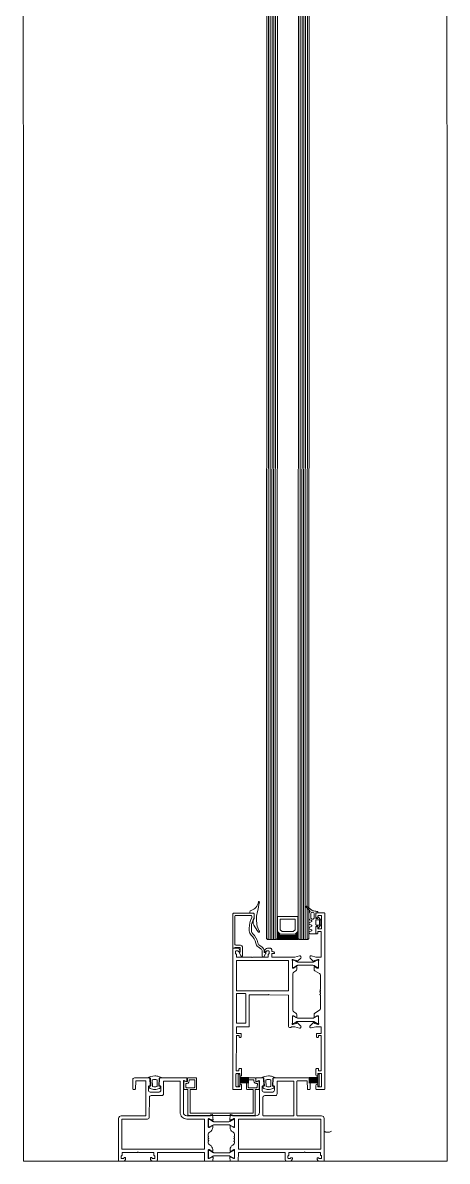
# Model space of a CAD drawing. Header units: centimetres. Extents: x 118932 to 154602, y -32682 to -23521.
# Drawn here: x 129077.4 to 129101.5, y -28796.2 to -28731.7 of the extents above; entities that cross this region are included whole.
import ezdxf

# ---------------------------------------------------------------- set-up
doc = ezdxf.new("R2010")
doc.units = ezdxf.units.CM
doc.header["$LTSCALE"] = 50
doc.header["$MEASUREMENT"] = 0
doc.layers.add('GEN_02_TF_Pencere', color=7, linetype='Continuous', lineweight=9, true_color=0x6093ac)
doc.layers.add('GEN_05_ML_Mermer', color=7, linetype='Continuous', lineweight=9, true_color=0x9d8692)

# ---------------------------------------------------------------- blocks, each defined once
blk = doc.blocks.new('P18__')
at = {"layer": 'GEN_02_TF_Pencere', "linetype": 'Continuous'}
for p, q in [((-114.276, -0.135), (-114.276, -0.645)), ((-114.256, -0.135), (-114.256, -0.645)), ((-114.236, -0.135), (-114.236, -0.645)), ((-114.216, -0.135), (-114.216, -0.645)), ((-114.196, -0.135), (-114.196, -0.645)), ((-114.176, -0.135), (-114.176, -0.645)), ((-114.156, -0.135), (-114.156, -0.645)), ((-114.136, -0.135), (-114.136, -0.645)), ((-114.116, -0.135), (-114.116, -0.645)), ((-114.096, -0.135), (-114.096, -0.645)), ((-114.076, -0.135), (-114.076, -0.645)), ((-114.056, -0.135), (-114.056, -0.645)), ((-114.036, -0.135), (-114.036, -0.645)), ((-114.016, -0.135), (-114.016, -0.645)), ((-113.996, -0.135), (-113.996, -0.645)), ((-113.976, -0.135), (-113.976, -0.645)), ((-114.277, -4.541), (-114.277, -4.031)), ((-114.257, -4.541), (-114.257, -4.031)), ((-114.237, -4.541), (-114.237, -4.031)), ((-114.217, -4.541), (-114.217, -4.031)), ((-114.197, -4.541), (-114.197, -4.031)), ((-114.177, -4.541), (-114.177, -4.031)), ((-114.157, -4.541), (-114.157, -4.031)), ((-114.137, -4.541), (-114.137, -4.031)), ((-114.117, -4.542), (-114.117, -4.032)), ((-114.097, -4.542), (-114.097, -4.032)), ((-114.077, -4.542), (-114.077, -4.032)), ((-114.057, -4.542), (-114.057, -4.032)), ((-114.037, -4.542), (-114.037, -4.032)), ((-114.017, -4.542), (-114.017, -4.032)), ((-113.997, -4.542), (-113.997, -4.032)), ((-113.977, -4.542), (-113.977, -4.032))]:
    blk.add_line(p, q, dxfattribs=at)
at = {"layer": 'GEN_02_TF_Pencere', "extrusion": (0, 0, -1)}
for p, q in [((-105.698, -1.24), (-105.686, -1.239)), ((-105.01, -0.924), (-105.03, -0.915)), ((-104.7, -0.935), (-104.961, -0.935)), ((-104.67, -0.725), (-104.67, -0.91)), ((-104.602, -0.7), (-104.64, -0.7)), ((-104.64, -0.7), (-104.64, -0.7)), ((-105.841, -4.408), (-105.841, -4.156)), ((-105.83, -4.117), (-105.798, -4.06)), ((-105.416, -4.435), (-105.811, -4.434)), ((-105.723, -4.063), (-105.668, -4.196)), ((-105.611, -4.197), (-105.556, -4.064)), ((-105.48, -4.06), (-105.402, -4.2)), ((-105.417, -4.549), (-105.416, -4.435)), ((-105.347, -4.197), (-105.292, -4.064)), ((-105.336, -4.461), (-105.337, -4.62)), ((-105.076, -4.435), (-105.306, -4.435)), ((-105.216, -4.061), (-105.138, -4.201)), ((-105.083, -4.197), (-105.044, -4.104)), ((-105.055, -4.443), (-105.055, -4.443)), ((-105.047, -4.62), (-105.046, -4.462)), ((-105.044, -4.104), (-105.044, -4.104)), ((-105.002, -4.232), (-105.002, -4.251)), ((-105.002, -4.232), (-105.002, -4.232)), ((-104.966, -4.435), (-104.967, -4.55)), ((-104.666, -4.436), (-104.966, -4.435)), ((-104.95, -4.047), (-104.696, -4.047)), ((-104.902, -4.34), (-104.716, -4.34)), ((-104.716, -4.145), (-104.901, -4.144)), ((-104.637, -4.523), (-104.636, -4.462)), ((-104.616, -4.252), (-104.616, -4.233)), ((-104.538, -4.093), (-104.326, -3.894)), ((-104.274, -3.933), (-104.452, -4.149)), ((-105.317, -4.717), (-105.48, -4.613)), ((-105.457, -4.549), (-105.417, -4.549)), ((-105.067, -4.717), (-105.317, -4.717)), ((-105.307, -4.646), (-105.077, -4.647)), ((-104.903, -4.614), (-105.067, -4.717)), ((-104.967, -4.55), (-104.927, -4.55))]:
    blk.add_line(p, q, dxfattribs=at)
at = {"layer": 'GEN_02_TF_Pencere'}
for p, q in [((-106.15, -1.69), (-106.151, -2.19)), ((-106.1, -1.64), (-106.15, -1.69)), ((-4.72, -1.772), (-106.15, -1.74)), ((-4.72, -1.872), (-106.15, -1.84)), ((-4.77, -1.672), (-106.1, -1.64)), ((-4.721, -2.072), (-106.151, -2.04)), ((-4.721, -2.172), (-106.151, -2.14)), ((-106.151, -2.19), (-106.101, -2.24)), ((-5.096, -2.272), (-106.151, -2.24)), ((-106.151, -2.24), (-105.776, -2.24)), ((-106.151, -3.44), (-106.151, -2.24)), ((-106.151, -2.24), (-106.151, -2.24)), ((-106.151, -2.24), (-106.151, -3.44)), ((-4.72, -1.972), (-106.15, -1.94)), ((-106.111, -2.24), (-106.111, -3.44)), ((-106.071, -2.24), (-106.071, -3.44)), ((-106.031, -2.24), (-106.031, -3.44)), ((-105.991, -2.24), (-105.991, -3.44)), ((-105.951, -2.24), (-105.951, -3.44)), ((-105.776, -2.24), (-105.926, -2.39)), ((-105.926, -2.39), (-105.926, -3.29)), ((-105.911, -2.24), (-105.911, -2.375)), ((-105.871, -2.24), (-105.871, -2.335)), ((-105.701, -2.27), (-105.851, -2.42)), ((-105.851, -2.42), (-105.851, -3.26)), ((-105.831, -2.24), (-105.831, -2.295)), ((-105.791, -2.24), (-105.791, -2.255)), ((-104.851, -2.271), (-105.701, -2.27)), ((-105.601, -2.42), (-105.701, -2.52)), ((-105.701, -2.52), (-105.701, -3.16)), ((-105.001, -2.421), (-105.601, -2.42)), ((-105.001, -3.261), (-105.001, -2.421)), ((-104.851, -3.411), (-104.851, -2.271)), ((-105.701, -3.16), (-105.601, -3.26)), ((-106.101, -3.44), (-106.151, -3.49)), ((-5.096, -3.472), (-106.151, -3.44)), ((-105.776, -3.44), (-106.151, -3.44)), ((-106.151, -3.49), (-106.151, -3.99)), ((-4.721, -3.572), (-106.151, -3.54)), ((-4.721, -3.672), (-106.151, -3.64)), ((-4.721, -3.772), (-106.151, -3.74)), ((-4.721, -3.872), (-106.151, -3.84)), ((-105.926, -3.29), (-105.776, -3.44)), ((-105.911, -3.305), (-105.911, -3.44)), ((-105.871, -3.345), (-105.871, -3.44)), ((-105.851, -3.26), (-105.701, -3.41)), ((-105.831, -3.385), (-105.831, -3.44)), ((-105.791, -3.425), (-105.791, -3.44)), ((-105.701, -3.41), (-104.851, -3.411)), ((-105.601, -3.26), (-105.001, -3.261)), ((-4.721, -3.972), (-106.151, -3.94)), ((-106.151, -3.99), (-106.101, -4.04)), ((-4.771, -4.072), (-106.101, -4.04))]:
    blk.add_line(p, q, dxfattribs=at)
for points in [[(-118.688, 6.736), (-116.298, 6.735, -0.414214), (-116.148, 6.585), (-116.148, 5.224, 0.414214), (-116.118, 5.194), (-114.187, 5.194, 0.414214), (-114.157, 5.224), (-114.157, 5.734, 0.400696), (-114.186, 5.764), (-114.619, 5.784, -0.400696), (-114.648, 5.814), (-114.648, 5.904, -0.414214), (-114.618, 5.934), (-114.097, 5.934, -0.414214), (-113.997, 5.834), (-113.997, 5.013, -0.399104), (-114.045, 4.963), (-114.419, 4.944, -0.429487), (-114.45, 4.974), (-114.45, 4.994, 0.414214), (-114.5, 5.044), (-114.698, 5.044, 0.414214), (-114.798, 4.944), (-114.798, 4.444, 0.414214), (-114.698, 4.344), (-114.5, 4.344, 0.414214), (-114.45, 4.394), (-114.45, 4.414, -0.429495), (-114.419, 4.444), (-114.045, 4.424, -0.399096), (-113.997, 4.374), (-113.998, 2.898, -0.414214), (-114.028, 2.868), (-114.166, 2.869, -0.518649), (-114.194, 2.909), (-114.152, 3.028, 0.518649), (-114.18, 3.069), (-115.949, 3.069, 0.414214), (-116.149, 2.869), (-116.149, 1.566, 0.41134), (-116.12, 1.536, -0.312805), (-116.101, 1.523), (-116.071, 1.439, -0.493156), (-116.088, 1.412), (-116.387, 1.386, -0.957545), (-116.393, 1.426, 0.268123), (-116.377, 1.438), (-116.319, 1.598, 0.843087), (-116.329, 1.656), (-116.781, 1.656, 0.577366), (-116.807, 1.611), (-116.716, 1.454, 0.182928), (-116.705, 1.445, -0.849637), (-116.711, 1.406), (-116.804, 1.406, -0.267944), (-117.064, 1.556), (-117.092, 1.606, 0.267964), (-117.179, 1.656), (-117.302, 1.656), (-117.324, 1.618), (-117.346, 1.656), (-117.404, 1.656, -1), (-117.464, 1.656), (-117.544, 1.656, -1), (-117.604, 1.656), (-117.69, 1.656, 0.267966), (-117.776, 1.606), (-117.805, 1.556, -0.267944), (-118.065, 1.406), (-118.157, 1.406, -0.849744), (-118.164, 1.445, 0.182697), (-118.153, 1.454), (-118.062, 1.611, 0.577366), (-118.088, 1.656), (-118.539, 1.656, 0.843081), (-118.549, 1.598), (-118.491, 1.439, 0.267761), (-118.476, 1.426, -0.957329), (-118.481, 1.387), (-118.719, 1.407), (-118.719, 1.567), (-118.719, 1.845, -0.414214), (-118.689, 1.875), (-118.249, 1.874, 0.414214), (-118.219, 1.904), (-118.218, 4.536), (-118.638, 4.536, -0.414214), (-118.718, 4.616), (-118.718, 4.786, -0.414214), (-118.568, 4.936), (-118.538, 4.936, -0.414214), (-118.518, 4.916), (-118.518, 4.865, -0.36604), (-118.543, 4.835, 0.365984), (-118.568, 4.806), (-118.568, 4.716, 0.414214), (-118.538, 4.686), (-118.428, 4.686, 0.367429), (-118.399, 4.711, -0.364526), (-118.369, 4.736), (-118.248, 4.736, 0.414214), (-118.218, 4.766), (-118.218, 5.606), (-118.188, 5.636), (-118.218, 5.666), (-118.218, 6.506, 0.414214), (-118.248, 6.536), (-118.369, 6.536, -0.364526), (-118.398, 6.56, 0.367429), (-118.428, 6.586), (-118.538, 6.586, 0.414214), (-118.568, 6.556), (-118.568, 6.466, 0.365984), (-118.543, 6.436, -0.36604), (-118.518, 6.406), (-118.518, 6.356, -0.414214), (-118.538, 6.336), (-118.568, 6.336, -0.414214), (-118.718, 6.486), (-118.718, 6.706, -0.414214), (-118.688, 6.736)], [(-116.328, 6.555), (-118.038, 6.555), (-118.039, 1.874), (-116.329, 1.874), (-116.329, 2.869, -0.414214), (-115.949, 3.249), (-114.208, 3.249, 0.414214), (-114.178, 3.279), (-114.178, 4.164, 0.414214), (-114.208, 4.194), (-114.898, 4.194, -0.414214), (-114.998, 4.294), (-114.998, 4.894, 0.414214), (-115.098, 4.994), (-116.228, 4.995, -0.414214), (-116.328, 5.095), (-116.328, 6.555)], [(-113.997, 4.256, 0.064394), (-113.914, 4.464, 0.064394), (-113.886, 4.687, 0.129325), (-113.997, 5.118), (-113.997, 4.968, -0.399528), (-114.026, 4.938), (-114.44, 4.917, -0.414214), (-114.47, 4.947), (-114.47, 4.975, 0.414214), (-114.499, 5.005), (-114.506, 5.005, 0.295923), (-114.598, 4.946, 0.104809), (-114.653, 4.687, 0.104809), (-114.598, 4.428, 0.295923), (-114.506, 4.369), (-114.5, 4.369, 0.414214), (-114.47, 4.399), (-114.47, 4.427, -0.414214), (-114.44, 4.457), (-114.026, 4.436, -0.399528), (-113.997, 4.406), (-113.997, 4.256)], [(-114.139, 4.542), (-114.464, 4.558, -0.337036), (-114.491, 4.582, -0.054259), (-114.503, 4.687, -0.054259), (-114.491, 4.792, -0.337036), (-114.464, 4.816), (-114.139, 4.832, -0.32284), (-114.109, 4.813, -0.093955), (-114.086, 4.687, -0.093955), (-114.109, 4.561, -0.32284), (-114.139, 4.542)], [(-114.654, -1.201, 0.198912), (-114.645, -1.222, 0.198912), (-114.624, -1.231), (-114.213, -1.231, 0.518649), (-114.185, -1.191), (-114.228, -1.071, -0.518649), (-114.199, -1.031), (-114.033, -1.031, 0.414214), (-114.003, -1.001), (-114.003, -0.541, 0.414214), (-114.033, -0.511), (-114.624, -0.511, 0.414214), (-114.654, -0.541), (-114.654, -0.881), (-116.003, -0.88), (-116.002, 0.905), (-116.001, 2.69), (-114.653, 2.689), (-114.653, 2.349, 0.414214), (-114.623, 2.319), (-114.032, 2.319, 0.414214), (-114.002, 2.349), (-114.002, 2.81, 0.414214), (-114.032, 2.84), (-114.198, 2.84, -0.518649), (-114.227, 2.88), (-114.184, 3, 0.518649), (-114.212, 3.04), (-114.623, 3.04, 0.414214), (-114.653, 3.01), (-114.653, 2.839, -0.414214), (-114.683, 2.809), (-116.091, 2.81, 0.414214), (-116.121, 2.78), (-116.122, 0.905), (-116.123, -0.97, 0.414214), (-116.093, -1), (-114.684, -1.001, -0.414214), (-114.654, -1.031), (-114.654, -1.201)], [(-114.553, 2.449), (-114.553, 2.89, -0.395113), (-114.525, 2.92), (-114.315, 2.934, 0.505029), (-114.172, 2.74), (-114.132, 2.74, -0.414214), (-114.102, 2.71), (-114.102, 2.449, -0.414214), (-114.132, 2.419), (-114.523, 2.419, -0.414214), (-114.553, 2.449)], [(-118.419, 1.336), (-118.42, 0.489, -0.131652), (-118.436, 0.429), (-118.54, 0.249), (-118.54, 0.212, 0.414214), (-118.5, 0.172), (-118.16, 0.172, 0.414214), (-118.12, 0.212), (-118.12, 0.248), (-118.224, 0.428, -0.131652), (-118.24, 0.488), (-118.239, 1.336, -0.131652), (-118.223, 1.396), (-118.119, 1.576), (-118.119, 1.612, 0.414214), (-118.159, 1.652), (-118.499, 1.652, 0.414214), (-118.539, 1.612), (-118.539, 1.576), (-118.436, 1.396, -0.131652), (-118.419, 1.336)], [(-116.661, 1.336), (-116.661, 0.488, -0.131652), (-116.677, 0.428), (-116.781, 0.248), (-116.781, 0.212, 0.414214), (-116.741, 0.172), (-116.401, 0.172, 0.414214), (-116.361, 0.212), (-116.361, 0.248), (-116.465, 0.428, -0.131652), (-116.481, 0.488), (-116.481, 1.336, -0.131652), (-116.465, 1.396), (-116.361, 1.576), (-116.361, 1.612, 0.414214), (-116.401, 1.652), (-116.741, 1.652, 0.414214), (-116.781, 1.612), (-116.781, 1.576), (-116.677, 1.396, -0.131652), (-116.661, 1.336)], [(-118.221, -2.707), (-118.22, -0.076, 0.414214), (-118.25, -0.046), (-118.69, -0.045, -0.414214), (-118.72, -0.015), (-118.72, 0.263), (-118.72, 0.422), (-118.482, 0.442, -0.957329), (-118.476, 0.403, 0.267761), (-118.492, 0.39), (-118.55, 0.231, 0.843081), (-118.54, 0.172), (-118.088, 0.172, 0.577366), (-118.062, 0.217), (-118.153, 0.374, 0.182697), (-118.164, 0.383, -0.849744), (-118.158, 0.422), (-118.065, 0.422, -0.267944), (-117.806, 0.272), (-117.777, 0.222, 0.267966), (-117.69, 0.172), (-117.605, 0.172, -1), (-117.545, 0.172), (-117.465, 0.172, -1), (-117.405, 0.172), (-117.347, 0.172), (-117.325, 0.21), (-117.303, 0.172), (-117.18, 0.172, 0.267964), (-117.093, 0.222), (-117.064, 0.272, -0.267944), (-116.804, 0.422), (-116.712, 0.422, -0.849637), (-116.705, 0.383, 0.182928), (-116.716, 0.374), (-116.807, 0.217, 0.577366), (-116.781, 0.172), (-116.33, 0.172, 0.843087), (-116.32, 0.23), (-116.378, 0.389, 0.268123), (-116.393, 0.402, -0.957545), (-116.388, 0.442), (-116.088, 0.415, -0.493156), (-116.071, 0.389), (-116.101, 0.305, -0.312805), (-116.12, 0.292, 0.41134), (-116.15, 0.262), (-116.15, -1.042, 0.414214), (-115.95, -1.242), (-114.179, -1.242, 0.414214), (-114.149, -1.212), (-114.199, -1.072, -0.414214), (-114.169, -1.042), (-114.029, -1.042, -0.414214), (-113.999, -1.072), (-113.999, -1.423, -0.399096), (-114.047, -1.473), (-114.421, -1.492, -0.429495), (-114.452, -1.462), (-114.452, -1.442, 0.414214), (-114.502, -1.392), (-114.7, -1.392, 0.414214), (-114.8, -1.492), (-114.8, -1.992, 0.414214), (-114.7, -2.092), (-114.502, -2.092, 0.414214), (-114.452, -2.042), (-114.452, -2.022, -0.429487), (-114.421, -1.992), (-114.047, -2.012, -0.399104), (-114, -2.062), (-114, -4.008, -0.414214), (-114.1, -4.108), (-114.621, -4.108, -0.414214), (-114.651, -4.078), (-114.651, -3.988, -0.400696), (-114.623, -3.958), (-114.189, -3.938, 0.400696), (-114.16, -3.908), (-114.16, -3.398, 0.414214), (-114.19, -3.368), (-116.121, -3.367, 0.414214), (-116.151, -3.397), (-116.151, -4.757, -0.414214), (-116.301, -4.907), (-118.691, -4.907, -0.414214), (-118.721, -4.877), (-118.721, -4.657, -0.414214), (-118.571, -4.507), (-118.541, -4.507, -0.414214), (-118.521, -4.527), (-118.521, -4.578, -0.36604), (-118.546, -4.607, 0.365984), (-118.571, -4.637), (-118.571, -4.727, 0.414214), (-118.541, -4.757), (-118.431, -4.757, 0.367429), (-118.402, -4.732, -0.364526), (-118.372, -4.707), (-118.251, -4.707, 0.414214), (-118.221, -4.677), (-118.221, -3.837), (-118.191, -3.807), (-118.221, -3.777), (-118.221, -2.937, 0.414214), (-118.251, -2.907), (-118.372, -2.907, -0.364526), (-118.401, -2.882, 0.367429), (-118.431, -2.857), (-118.541, -2.857, 0.414214), (-118.571, -2.887), (-118.571, -2.977, 0.365984), (-118.546, -3.006, -0.36604), (-118.521, -3.036), (-118.521, -3.087, -0.414214), (-118.541, -3.107), (-118.571, -3.107, -0.414214), (-118.721, -2.957), (-118.721, -2.787, -0.414214), (-118.641, -2.707), (-118.221, -2.707)], [(-106.68, 0.261), (-114.62, 0.268, 0.198912), (-114.641, 0.26, 0.198912), (-114.65, 0.238), (-114.65, -0.202, 0.414214), (-114.62, -0.232), (-114.42, -0.232, 0.414214), (-114.35, -0.162, 0.414214), (-114.38, -0.132), (-114.46, -0.132, -0.414214), (-114.51, -0.082), (-114.51, 0.038, -0.414214), (-114.46, 0.088), (-113.79, 0.088, -0.414214), (-113.74, 0.038), (-113.74, -0.082, -0.414214), (-113.79, -0.132), (-113.87, -0.132, 0.414214), (-113.9, -0.162, 0.414214), (-113.83, -0.232), (-113.52, -0.233, 0.414214), (-113.47, -0.183), (-113.47, -0.113, 0.414214), (-113.5, -0.083), (-113.6, -0.082), (-113.6, 0.068), (-111.6, 0.066), (-111.6, -0.084), (-111.67, -0.084, 0.414214), (-111.7, -0.114), (-111.7, -0.174, 0.414214), (-111.67, -0.204), (-111.51, -0.204, 0.414214), (-111.48, -0.174), (-111.48, 0.036, -0.414214), (-111.45, 0.066), (-111.1, 0.065), (-111.1, -0.635, 0.414213), (-111.07, -0.665), (-109.3, -0.667), (-109.301, -1.747), (-109.271, -1.777), (-109.301, -1.807), (-109.302, -2.887), (-111.052, -2.885, 0.414277), (-111.152, -2.985), (-111.152, -3.02, 0.339312), (-111.137, -3.039), (-111.117, -3.045, -0.339802), (-111.102, -3.064), (-111.103, -3.25), (-111.173, -3.511, 0.700085), (-111.065, -3.587), (-111.047, -3.574), (-110.876, -3.401, 0.617948), (-110.892, -3.341, -0.283637), (-110.914, -3.319), (-110.965, -3.135), (-110.965, -3.117, -0.673161), (-110.913, -3.096, 0.202488), (-110.892, -3.105), (-110.505, -3.106, -0.414214), (-110.475, -3.136), (-110.475, -3.157, -0.137872), (-110.479, -3.173), (-110.573, -3.325, 0.585524), (-110.556, -3.356), (-110.413, -3.356, 0.261413), (-110.328, -3.308), (-110.252, -3.184, -0.261413), (-110.166, -3.136), (-109.259, -3.137), (-108.089, -3.138, -0.261413), (-108.003, -3.186), (-107.928, -3.31, 0.261413), (-107.842, -3.358), (-107.7, -3.358, 0.585524), (-107.683, -3.328), (-107.776, -3.175, -0.137872), (-107.78, -3.16), (-107.78, -3.138, -0.414214), (-107.75, -3.108), (-107.363, -3.108, 0.202488), (-107.342, -3.099, -0.673161), (-107.29, -3.12), (-107.29, -3.139), (-107.341, -3.323, -0.283637), (-107.364, -3.345, 0.617948), (-107.38, -3.405), (-107.209, -3.578), (-107.191, -3.59, 0.700085), (-107.083, -3.515), (-107.153, -3.254), (-107.152, -1.968, -0.414214), (-107.121, -1.938), (-106.981, -1.938, -0.414214), (-106.952, -1.968), (-106.952, -2.058, 0.463003), (-106.917, -2.088, 0.372825), (-106.832, -1.989), (-106.832, -1.969, -0.414214), (-106.801, -1.939), (-106.731, -1.939, 0.414214), (-106.651, -1.859), (-106.651, -1.689, 0.414214), (-106.801, -1.539), (-106.821, -1.539, 0.414214), (-106.851, -1.569), (-106.851, -1.609, 0.380812), (-106.826, -1.639, -0.365977), (-106.801, -1.669), (-106.801, -1.759, -0.414214), (-106.831, -1.789), (-106.941, -1.788, -0.365977), (-106.971, -1.763, 0.369187), (-107, -1.738), (-107.121, -1.738, -0.414214), (-107.151, -1.708), (-107.151, -0.868), (-107.18, -0.838), (-107.15, -0.808), (-107.15, 0.032, -0.414214), (-107.12, 0.062), (-106.999, 0.062, 0.365995), (-106.969, 0.087, -0.365977), (-106.94, 0.112), (-106.83, 0.111, -0.414214), (-106.8, 0.081), (-106.8, -0.009, -0.374045), (-106.825, -0.038, 0.366034), (-106.85, -0.068), (-106.85, -0.109, 0.414214), (-106.82, -0.139), (-106.8, -0.139, 0.414214), (-106.65, 0.011), (-106.65, 0.231, 0.414214), (-106.68, 0.261)], [(-109.229, -0.458, -0.198912), (-109.25, -0.467), (-110.87, -0.465, -0.414214), (-110.9, -0.435), (-110.9, 0.035, -0.414214), (-110.87, 0.065), (-109.25, 0.064, -0.414214), (-109.22, 0.034), (-109.22, -0.437, -0.198912), (-109.229, -0.458)], [(-104.7, 0.265), (-106.62, 0.266, 0.41421), (-106.65, 0.236), (-106.65, 0.176, 0.41421), (-106.62, 0.146), (-106.6, 0.146), (-106.6, -0.154), (-106.87, -0.154), (-106.89, -0.119, 0.414213), (-106.931, -0.108), (-107.102, -0.207, 0.767327), (-107.084, -0.274), (-106.58, -0.274, 0.414213), (-106.48, -0.174), (-106.48, 0.096, -0.414213), (-106.43, 0.146), (-104.84, 0.145, -0.414213), (-104.79, 0.095), (-104.79, -0.765, -0.414213), (-104.84, -0.815), (-104.892, -0.815, -0.127549), (-104.926, -0.806, 0.13898), (-105.52, -0.666), (-105.669, -0.666, 0.215322), (-105.909, -0.774, -0.168624), (-106.366, -1.032, 0.197358), (-106.571, -1.163), (-106.679, -1.317, -0.244575), (-106.826, -1.394), (-107.106, -1.394, 0.767327), (-107.133, -1.496), (-106.935, -1.61, 0.577351), (-106.89, -1.584), (-106.89, -1.514), (-106.827, -1.514, 0.244575), (-106.581, -1.386), (-106.473, -1.232, -0.197358), (-106.345, -1.15, 0.168624), (-105.819, -0.853, -0.215322), (-105.669, -0.786), (-105.423, -0.786, -0.114883), (-104.986, -0.91, 0.126996), (-104.889, -0.935), (-104.7, -0.935, 0.414213), (-104.67, -0.905), (-104.67, 0.235, 0.414213), (-104.7, 0.265)], [(-114.546, -1.102, -0.190395), (-114.554, -1.082), (-114.554, -0.641, -0.414214), (-114.524, -0.611), (-114.133, -0.611, -0.414214), (-114.103, -0.641), (-114.103, -0.901, -0.414214), (-114.133, -0.931), (-114.173, -0.931, 0.505029), (-114.316, -1.125), (-114.526, -1.112, -0.190395), (-114.546, -1.102)], [(-116.15, -1.472), (-116.151, -3.157, 0.414189), (-116.121, -3.187), (-114.21, -3.188, 0.414238), (-114.18, -3.158), (-114.18, -2.272, 0.414214), (-114.21, -2.242), (-114.9, -2.242, -0.414214), (-115, -2.142), (-115, -1.542, 0.414214), (-115.1, -1.442), (-116.12, -1.442, 0.414214), (-116.15, -1.472)], [(-113.999, -2.18, 0.064394), (-113.916, -1.972, 0.064394), (-113.888, -1.749, 0.129325), (-113.999, -1.318), (-113.999, -1.468, -0.399528), (-114.028, -1.498), (-114.442, -1.519, -0.414214), (-114.472, -1.489), (-114.472, -1.461, 0.414214), (-114.502, -1.431), (-114.508, -1.431, 0.295923), (-114.6, -1.49, 0.104809), (-114.655, -1.749, 0.104809), (-114.6, -2.008, 0.295923), (-114.509, -2.067), (-114.502, -2.067, 0.414214), (-114.472, -2.037), (-114.472, -2.009, -0.414214), (-114.442, -1.979), (-114.028, -2, -0.399528), (-113.999, -2.03), (-113.999, -2.18)], [(-114.141, -1.894), (-114.466, -1.878, -0.337036), (-114.493, -1.854, -0.054259), (-114.505, -1.749, -0.054259), (-114.493, -1.644, -0.337036), (-114.466, -1.62), (-114.141, -1.604, -0.32284), (-114.111, -1.623, -0.093955), (-114.088, -1.749, -0.093955), (-114.111, -1.875, -0.32284), (-114.141, -1.894)], [(-110.615, -3.422), (-110.615, -4.269, 0.131653), (-110.599, -4.329), (-110.495, -4.509), (-110.495, -4.545, -0.414213), (-110.535, -4.585), (-110.875, -4.585, -0.414214), (-110.915, -4.545), (-110.915, -4.509), (-110.811, -4.329, 0.131652), (-110.795, -4.269), (-110.795, -3.421, 0.131652), (-110.811, -3.361), (-110.915, -3.181), (-110.915, -3.145, -0.414214), (-110.875, -3.105), (-110.535, -3.105, -0.414213), (-110.495, -3.145), (-110.495, -3.182), (-110.599, -3.362, 0.131652), (-110.615, -3.422)], [(-107.619, -3.424), (-107.619, -4.272, -0.131653), (-107.635, -4.332), (-107.739, -4.512), (-107.739, -4.548, 0.414213), (-107.699, -4.588), (-107.359, -4.588, 0.414214), (-107.319, -4.548), (-107.319, -4.512), (-107.423, -4.332, -0.131652), (-107.439, -4.272), (-107.439, -3.424, -0.131652), (-107.423, -3.364), (-107.319, -3.184), (-107.319, -3.148, 0.414214), (-107.359, -3.108), (-107.699, -3.108, 0.414213), (-107.739, -3.148), (-107.739, -3.184), (-107.635, -3.364, -0.131652), (-107.619, -3.424)], [(-114.621, -4.94), (-104.681, -4.943, 0.414214), (-104.651, -4.913), (-104.651, -4.473, 0.414214), (-104.681, -4.443), (-104.881, -4.443, 0.414214), (-104.951, -4.513, 0.414214), (-104.921, -4.543), (-104.841, -4.543, -0.414214), (-104.791, -4.593), (-104.791, -4.713, -0.414214), (-104.841, -4.763), (-105.511, -4.763, -0.414214), (-105.561, -4.713), (-105.561, -4.593, -0.414214), (-105.511, -4.543), (-105.431, -4.543, 0.414214), (-105.401, -4.513, 0.414214), (-105.471, -4.443), (-105.781, -4.443, 0.414214), (-105.831, -4.493), (-105.831, -4.513, 0.414214), (-105.801, -4.543), (-105.731, -4.543, -0.414214), (-105.701, -4.573), (-105.701, -4.743), (-107.121, -4.742, -0.414214), (-107.151, -4.712), (-107.151, -4.441), (-107.081, -4.181, 0.700075), (-107.189, -4.105), (-107.207, -4.118), (-107.378, -4.29, 0.617785), (-107.362, -4.351, -0.283333), (-107.34, -4.372), (-107.289, -4.557), (-107.289, -4.575, -0.673162), (-107.34, -4.596, 0.202354), (-107.362, -4.587), (-107.749, -4.586, -0.415901), (-107.779, -4.556), (-107.779, -4.535, -0.137872), (-107.774, -4.519), (-107.681, -4.367, 0.585714), (-107.698, -4.337), (-107.841, -4.336, 0.30109), (-107.926, -4.384), (-108.085, -4.644, -0.261413), (-108.17, -4.692), (-108.994, -4.692), (-109.016, -4.654), (-109.038, -4.692), (-109.096, -4.692, 1), (-109.156, -4.692), (-109.236, -4.692, 1), (-109.296, -4.692), (-110.082, -4.692, -0.261413), (-110.167, -4.644), (-110.326, -4.384, 0.261381), (-110.411, -4.336), (-110.554, -4.336, 0.585524), (-110.571, -4.366), (-110.478, -4.518, -0.137707), (-110.474, -4.534), (-110.474, -4.556, -0.414214), (-110.504, -4.586), (-110.891, -4.586, 0.202488), (-110.912, -4.595, -0.673126), (-110.964, -4.574), (-110.964, -4.555), (-110.913, -4.371, -0.283536), (-110.89, -4.349, 0.617796), (-110.874, -4.289), (-111.045, -4.116), (-111.063, -4.104, 0.700399), (-111.171, -4.179), (-111.101, -4.44), (-111.101, -4.711, -0.414214), (-111.131, -4.741), (-111.451, -4.741, -0.414214), (-111.481, -4.711), (-111.481, -4.501, 0.414214), (-111.511, -4.471), (-111.671, -4.471, 0.414214), (-111.701, -4.501), (-111.701, -4.561, 0.414214), (-111.671, -4.591), (-111.601, -4.591), (-111.601, -4.741), (-113.601, -4.74), (-113.601, -4.59), (-113.501, -4.59, 0.414214), (-113.471, -4.56), (-113.471, -4.49, 0.414214), (-113.521, -4.44), (-113.831, -4.44, 0.414214), (-113.901, -4.51, 0.414214), (-113.871, -4.54), (-113.791, -4.54, -0.414214), (-113.741, -4.59), (-113.741, -4.71, -0.414214), (-113.791, -4.76), (-114.461, -4.76, -0.414214), (-114.511, -4.71), (-114.511, -4.59, -0.414214), (-114.461, -4.54), (-114.381, -4.54, 0.414214), (-114.351, -4.51, 0.414214), (-114.421, -4.44), (-114.621, -4.44, 0.414214), (-114.651, -4.47), (-114.651, -4.91, 0.414214), (-114.621, -4.94)]]:
    blk.add_lwpolyline(points, format="xyb", close=True, dxfattribs=at)
for points in [[(-109.06, 0.063), (-107.35, 0.062), (-107.352, -2.888), (-109.062, -2.887), (-109.06, 0.063)], [(-118.04, -0.046), (-118.041, -4.727), (-116.331, -4.727), (-116.33, -0.046), (-118.04, -0.046)]]:
    blk.add_lwpolyline(points, close=True, dxfattribs=at)
at = {"layer": 'GEN_02_TF_Pencere', "linetype": 'Continuous'}
for points in [[(-114.466, -0.135), (-113.786, -0.135), (-113.786, -0.045), (-114.466, -0.045), (-114.466, -0.135)], [(-113.787, -4.542), (-114.467, -4.541), (-114.467, -4.631), (-113.787, -4.632), (-113.787, -4.542)]]:
    blk.add_lwpolyline(points, close=True, dxfattribs=at)
at = {"layer": 'GEN_02_TF_Pencere'}
blk.add_arc((-116.75, -5.111), 0.332, 142.1261, 217.83765, dxfattribs=at)
at = {"layer": 'GEN_02_TF_Pencere', "extrusion": (0, 0, -1)}
for centre, major_axis, start_param, end_param in [((-105.698, -1.198), (0.05, 0), 1.57101, 3.466737), ((-103.404, -3.417), (3.543, -0.001), 3.990064, 4.134382), ((-105.696, -1.208), (0.0382, 0), 0.629084, 1.300082), ((-105.15, -1.825), (0.88, 0), 4.086507, 4.527649), ((-105.174, -1.122), (-0.286, 0), 0.956763, 2.099792), ((-105.016, -2.376), (-1.549, 0), 1.378609, 1.866448), ((-104.961, -0.851), (-0.1, 0), -1.570782, -1.053513), ((-104.7, -0.91), (0.03, 0), 0.000001, 1.570795), ((-104.64, -0.725), (0.03, 0), 3.141594, 4.712388), ((-104.602, -0.784), (-0.1, 0), 1.570967, 2.940044), ((-102.219, 6.036), (8.856, -0.003), 1.777943, 1.838474), ((-103.875, -0.668), (0.64, 0), 1.805526, 2.955356), ((-104.035, -1.214), (-0.03, 0), 3.142037, 4.994419), ((-104.035, -1.214), (0.03, 0), -1.226961, -0.000036)]:
    blk.add_ellipse(centre, major_axis=major_axis, ratio=0.839387, start_param=start_param, end_param=end_param, dxfattribs=at)
at = {"layer": 'GEN_02_TF_Pencere'}
for centre, major_axis, start_param, end_param in [((-105.741, -4.157), (0.1, 0), 2.680578, 3.140437), ((-105.811, -4.408), (0.03, 0), 3.140437, 4.711235), ((-105.761, -4.076), (-0.0413, 0), 3.504733, 5.82217), ((-105.639, -4.187), (0.03, 0), 3.490789, 5.931679), ((-105.517, -4.077), (0.0413, 0), 0.458704, 2.776141), ((-105.376, -4.188), (-0.03, 0), 0.487351, 2.788352), ((-105.306, -4.461), (-0.03, 0), 4.711232, 6.282029), ((-105.253, -4.077), (0.0413, 0), 0.458705, 2.776142), ((-105.111, -4.188), (0.03, 0), 3.628945, 5.929947), ((-105.076, -4.461), (-0.03, 0), 3.925836, 4.711232), ((-105.076, -4.461), (-0.03, 0), 3.140439, 3.925836), ((-104.95, -4.135), (0.1, 0), 2.178997, 2.788351), ((-104.95, -4.135), (-0.1, 0), 4.711235, 5.320589), ((-104.902, -4.233), (0.1, 0), 1.569641, 3.140438), ((-104.902, -4.252), (0.1, 0), 3.140436, 4.711234), ((-104.716, -4.233), (-0.1, 0), 3.140436, 4.711234), ((-104.716, -4.252), (0.1, 0), 4.711232, 6.28203), ((-104.696, -4.135), (-0.1, 0), 3.745027, 4.711234), ((-104.666, -4.462), (0.03, 0), -0.001157, 1.56964), ((-104.572, -4.06), (0.0509, 0), 3.745027, 5.454025), ((-100.281, -5.054), (4.337, -0.001), 2.949895, 3.003759), ((-104.048, -4.408), (0.5, 0), 2.512106, 2.949893), ((-104.302, -3.916), (0.0344, 0), -0.614619, 2.340265), ((-105.457, -4.584), (-0.04, 0), 4.711234, 7.229163), ((-105.307, -4.62), (-0.03, 0), -0.001157, 1.56964), ((-105.077, -4.62), (0.03, 0), 4.711233, 6.282031), ((-104.927, -4.585), (0.04, 0), -0.948289, 1.56964), ((-104.607, -4.523), (0.03, 0), 3.140437, 6.105223)]:
    blk.add_ellipse(centre, major_axis=major_axis, ratio=0.881548, start_param=start_param, end_param=end_param, dxfattribs=at)
at = {"layer": 'GEN_05_ML_Mermer'}
blk.add_lwpolyline([(116.278, 12.161), (-118.72, 12.124), (-118.72, -11.876), (116.278, -11.839)], close=True, dxfattribs=at)
blk = doc.blocks.new('DOGRAMA LEVEL -1 C BLOK')
at = {"rotation": 90}
blk.add_blockref('P18__', (-270.858, -221.031, 0), dxfattribs=at)

msp = doc.modelspace()

# ---------------------------------------------------------------- block references
msp.add_blockref('DOGRAMA LEVEL -1 C BLOK', (129360.454, -28456.488))

doc.saveas('drawing.dxf')
